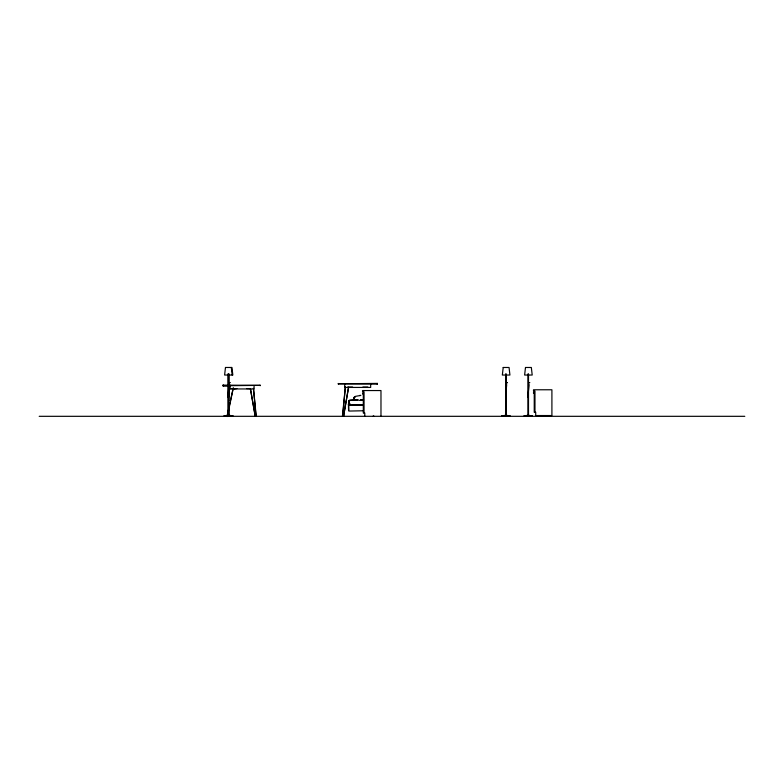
<?xml version="1.0" encoding="UTF-8"?>
<svg xmlns="http://www.w3.org/2000/svg" width="784" height="784" viewBox="0 0 784 784"><rect width="100%" height="100%" fill="white"/><g stroke="black" fill="none" stroke-linecap="round" stroke-linejoin="round"><path stroke-width="1.18" d="M229.467 385.826L229.467 388.952L254.094 388.942L254.094 385.826M229.986 388.952L229.986 385.826L223.136 385.816L223.136 385.13L260.19 385.356L223.117 385.767M235.367 388.599L232.142 388.942M260.131 385.13L260.17 385.708M377.339 384.131L377.339 383.405L338.247 383.778L377.339 384.14L377.339 383.405L377.359 384.082M227.968 397.057L228.957 384.591M228.634 397.067L229.751 384.621M354.084 398.87L353.555 398.184L354.466 397.282M529.102 384.621L527.848 397.067M348.566 387.404L343.519 416.441L342.696 416.147L345.303 387.815M343.813 416.382L342.471 415.971L345.381 386.541M354.074 398.115L354.897 396.753L354.152 397.713M342.784 416.098L343.559 416.255L348.527 387.345M233.23 388.041L226.968 416.5L226.311 416.196L227.37 416.461L233.279 388.011M338.296 383.464L338.296 384.082M254.947 416.353L256.201 416L253.457 388.286L255.986 416.167L255.329 416.431L250.439 389.011M354.437 397.165L354.103 398.076L355.417 396.361L360.865 395.401M353.917 397.88L354.329 397.047L354.231 398.066M353.858 397.978L353.888 398.605M342.471 415.971L343.578 416.226M348.988 400.575L358.092 399.909M256.201 416L255.172 416.275L255.986 416.167M349.243 400.31L358.131 400.026M359.307 400.369L359.895 400.35M506.689 384.601L505.582 397.076M350.35 404.034C347.586 404.926 349.772 404.426 348.87 400.82M360.532 399.86L362.972 399.811M360.571 399.977L363.531 399.948M357.602 400.183L350.458 400.34A1.431 1.431 0 0 0 349.056 401.78M361.179 400.114L363.56 400.056M348.566 410.257L348.429 404.064L348.684 404.897L363.129 404.583M363.139 405.152L348.694 405.455L348.439 404.632M363.266 410.767L348.811 411.061L348.684 404.897M347.626 387.071L352.614 387.071M362.845 387.071L367.843 387.061M232.142 388.599L236.876 388.599M246.588 388.599L250.233 388.599M226.831 415.353L230.182 415.373M504.563 415.373L507.287 415.373M526.848 415.373L529.563 415.373M223.92 415.667L233.093 415.677M501.652 415.677L510.198 415.677M523.937 415.677L532.473 415.677M39.2 416.314L744.8 416.314M250.468 388.962L255.153 416.245M231.329 367.471L232.191 375.026M349.125 404.72L349.027 401.663A1.431 1.431 0 0 1 349.713 400.428M534.972 412.227L534.972 391.059L533.502 391.059L533.502 389.775L551.907 389.775L551.907 415.54L535.707 415.54L535.707 412.227L534.237 412.227L534.237 391.059M533.502 392.549L533.502 393.254M528.504 373.929L528.504 415.373M527.946 373.929L527.946 415.442M506.229 373.929L506.229 415.373M505.67 373.929L505.67 415.442M380.975 416.314L380.975 390.55L362.571 390.55L362.571 391.833L364.05 391.833L364.05 413.001M370.665 384.14L370.665 387.433L344.686 387.433L344.686 384.14M364.785 416.314L364.785 413.001L363.306 413.001L363.306 391.833M362.571 393.313L362.571 394.029M229.124 373.929L229.124 400.742M229.124 406.837L229.124 415.373M228.497 373.909L228.575 415.442M227.928 373.909L227.938 415.432M223.136 385.13L223.136 385.816L223.136 385.13M225.478 367.471L224.606 375.026L232.828 375.036L231.956 367.48L225.478 367.471M503.21 367.48L502.338 375.036L509.923 375.036L509.061 367.48L503.21 367.48M525.486 367.48L524.623 375.036L532.209 375.036L531.336 367.48L525.486 367.48M372.89 416.412L373.997 416.177L372.939 416.363M226.38 416.147L227.35 416.49L226.38 416.147M229.653 382.67C227.576 382.533 231.437 382.68 229.653 382.641M507.385 382.68L506.542 382.621L507.385 382.661M529.67 382.68L528.818 382.621L529.67 382.661M360.297 395.45L359.719 395.508L360.307 395.45"/></g></svg>
